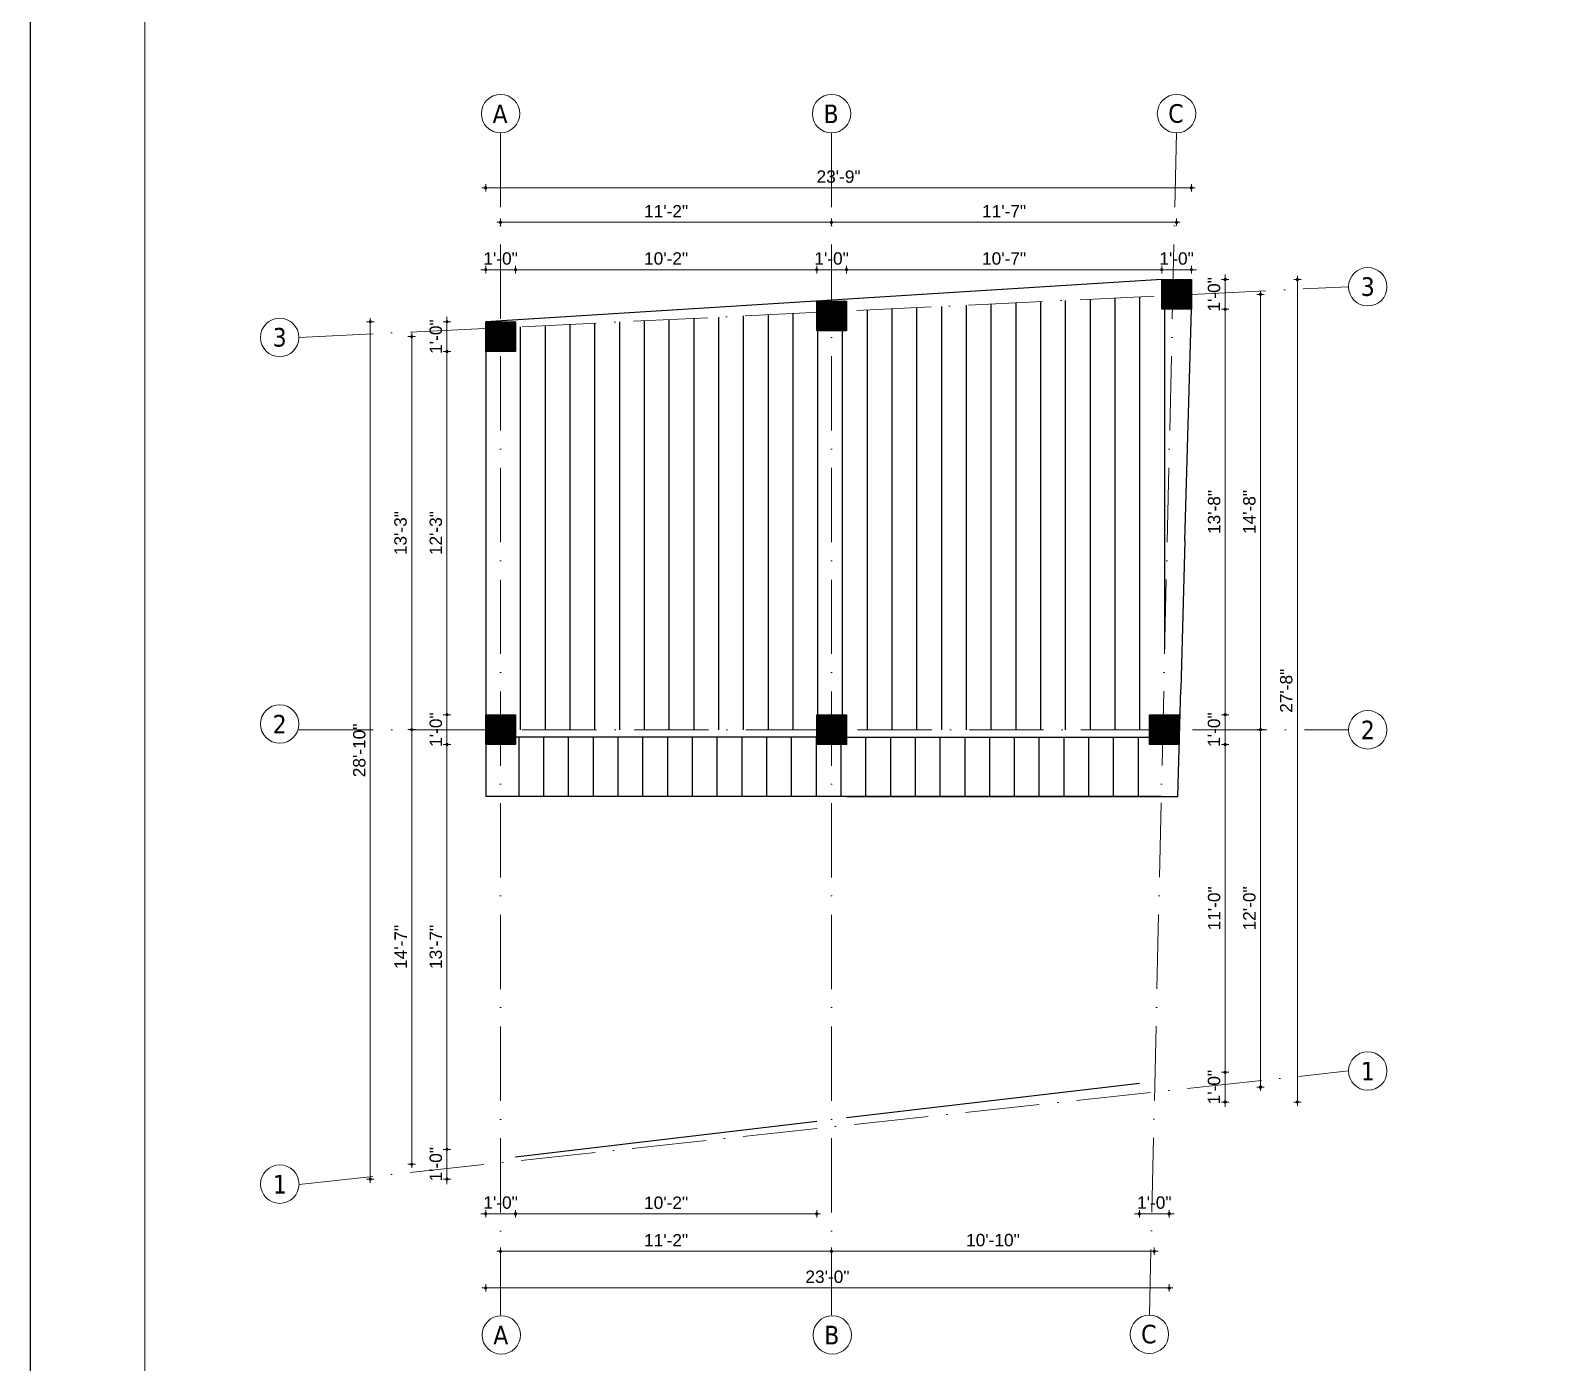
# Model space of a CAD drawing. Header units: inches. Extents: x 10143 to 23587, y -150 to 2442.
# Drawn here: x 10143 to 10752, y 818 to 1356 of the extents above; entities that cross this region are included whole.
import ezdxf

# ---------------------------------------------------------------- set-up
doc = ezdxf.new("R2010")
doc.units = ezdxf.units.IN
doc.header["$LTSCALE"] = 0.5
doc.header["$MEASUREMENT"] = 0
doc.header["$PDMODE"] = 66
doc.linetypes.add('ACAD_ISO10W100', pattern=[18, 12, -3, 0, -3])
for name, color, linetype, lineweight in [('0.13', 2, 'Continuous', 13), ('ELE1', 3, 'Continuous', 9), ('hatch', 9, 'Continuous', 0), ('TEXT', 220, 'Continuous', 9), ('Toilet', 7, 'Continuous', 25)]:
    doc.layers.add(name, color=color, linetype=linetype, lineweight=lineweight)
doc.styles.add('DIM', font='tahoma.ttf')
doc.styles.get("Standard").update_dxf_attribs({"font": 'arial.ttf'})
doc.dimstyles.new('S8', dxfattribs={"dimtxt": 5, "dimasz": 1, "dimexe": 6, "dimexo": 18, "dimgap": 1.9375, "dimtad": 1, "dimdec": 0, "dimzin": 3, "dimdsep": 46, "dimlunit": 4, "dimtxsty": 'Standard', "dimblk": 'dot 2', "dimcen": 12, "dimse1": 1, "dimse2": 1, "dimclrd": 1, "dimclre": 1, "dimclrt": 256, "dimadec": 0, "dimazin": 0, "dimtfac": 0.75, "dimtdec": 0, "dimtix": 1, "dimtmove": 1, "dimatfit": 3, "dimldrblk": 'DOT', "dimfxl": 1, "dimtolj": 1, "dimtzin": 0, "dimlwd": 9, "dimlwe": 9, "dimarcsym": 0})
pattern_1 = [(90, (-2919.386, 2284.844), (-10, 2e-15), [])]
pattern_2 = [(90, (-4e-12, -118.67), (-10, 2e-15), [])]

# ---------------------------------------------------------------- blocks, each defined once
blk = doc.blocks.new('dot1')
at = {"layer": 'hatch'}
h = blk.add_hatch(color=256, dxfattribs=at)
edge = h.paths.add_edge_path()
edge.add_arc((0, 0), 1, 0, 360)
for p, q in [((3, 0), (-3, 0)), ((0, 3), (0, -3))]:
    blk.add_line(p, q, dxfattribs=at)
blk.add_circle((0, 0), 1, dxfattribs=at)
blk = doc.blocks.new('dot 2')
at = {"layer": 'hatch', "xscale": 0.5, "yscale": 0.5, "zscale": 0.5}
blk.add_blockref('dot1', (0, 0), dxfattribs=at)
blk = doc.blocks.new('*D1125')
at = {"layer": 'Defpoints', "color": 0, "transparency": 16777216}
for p in [(10338.52, 1259.74), (10326.52, 1238.73), (10338.52, 1238.73)]:
    blk.add_point(p, dxfattribs=at)
at = {"layer": 'Toilet', "color": 1, "lineweight": 9, "transparency": 16777216}
for p, q in [((10325.52, 1259.74), (10324.52, 1259.74)), ((10326.52, 1259.74), (10338.52, 1259.74)), ((10339.52, 1259.74), (10340.52, 1259.74))]:
    blk.add_line(p, q, dxfattribs=at)
blk.add_blockref('dot 2', (10326.52, 1259.74), dxfattribs=at)
at = {"layer": 'Toilet', "color": 1, "lineweight": 9, "transparency": 16777216, "rotation": 180}
blk.add_blockref('dot 2', (10338.52, 1259.74), dxfattribs=at)
at = {"layer": 'Toilet', "transparency": 16777216, "insert": (10332.52, 1264.24), "char_height": 5, "attachment_point": 5}
blk.add_mtext('\\A1;1\'-0"', dxfattribs=at)
blk = doc.blocks.new('_Dot')
at = {"color": 0, "linetype": 'ByBlock', "lineweight": -2}
blk.add_line((-0.5, 0), (-1, 0), dxfattribs=at)
at = {"color": 0, "linetype": 'ByBlock', "const_width": 0.5}
blk.add_lwpolyline([(-0.25, 0, 1), (0.25, 0, 1)], format="xyb", close=True, dxfattribs=at)
blk = doc.blocks.new('*D1126')
at = {"layer": 'Defpoints', "color": 0, "transparency": 16777216}
for p in [(10460.14, 1259.74), (10460.14, 1247.08), (10338.52, 1238.73)]:
    blk.add_point(p, dxfattribs=at)
at = {"layer": 'Toilet', "color": 1, "lineweight": 9, "transparency": 16777216}
blk.add_line((10339.52, 1259.74), (10459.14, 1259.74), dxfattribs=at)
at = {"layer": 'Toilet', "color": 1, "lineweight": 9, "transparency": 16777216, "rotation": 180}
blk.add_blockref('dot 2', (10338.52, 1259.74), dxfattribs=at)
at = {"layer": 'Toilet', "color": 1, "lineweight": 9, "transparency": 16777216}
blk.add_blockref('dot 2', (10460.14, 1259.74), dxfattribs=at)
at = {"layer": 'Toilet', "transparency": 16777216, "insert": (10399.33, 1264.24), "char_height": 5, "attachment_point": 5}
blk.add_mtext('\\A1;10\'-2"', dxfattribs=at)
blk = doc.blocks.new('*D1127')
at = {"layer": 'Defpoints', "color": 0, "transparency": 16777216}
for p in [(10472.14, 1259.74), (10460.14, 1247.08), (10472.14, 1247.08)]:
    blk.add_point(p, dxfattribs=at)
at = {"layer": 'Toilet', "color": 1, "lineweight": 9, "transparency": 16777216}
for p, q in [((10459.14, 1259.74), (10458.14, 1259.74)), ((10460.14, 1259.74), (10472.14, 1259.74)), ((10473.14, 1259.74), (10474.14, 1259.74))]:
    blk.add_line(p, q, dxfattribs=at)
blk.add_blockref('dot 2', (10460.14, 1259.74), dxfattribs=at)
at = {"layer": 'Toilet', "color": 1, "lineweight": 9, "transparency": 16777216, "rotation": 180}
blk.add_blockref('dot 2', (10472.14, 1259.74), dxfattribs=at)
at = {"layer": 'Toilet', "transparency": 16777216, "insert": (10466.14, 1264.24), "char_height": 5, "attachment_point": 5}
blk.add_mtext('\\A1;1\'-0"', dxfattribs=at)
blk = doc.blocks.new('*D1128')
at = {"layer": 'Defpoints', "color": 0, "transparency": 16777216}
for p in [(10599.4, 1259.74), (10599.4, 1255.78), (10472.14, 1247.08)]:
    blk.add_point(p, dxfattribs=at)
at = {"layer": 'Toilet', "color": 1, "lineweight": 9, "transparency": 16777216}
blk.add_line((10473.14, 1259.74), (10598.4, 1259.74), dxfattribs=at)
at = {"layer": 'Toilet', "color": 1, "lineweight": 9, "transparency": 16777216, "rotation": 180}
blk.add_blockref('dot 2', (10472.14, 1259.74), dxfattribs=at)
at = {"layer": 'Toilet', "color": 1, "lineweight": 9, "transparency": 16777216}
blk.add_blockref('dot 2', (10599.4, 1259.74), dxfattribs=at)
at = {"layer": 'Toilet', "transparency": 16777216, "insert": (10535.77, 1264.24), "char_height": 5, "attachment_point": 5}
blk.add_mtext('\\A1;10\'-7"', dxfattribs=at)
blk = doc.blocks.new('*D1129')
at = {"layer": 'Defpoints', "color": 0, "transparency": 16777216}
for p in [(10611.4, 1259.74), (10599.4, 1255.78), (10611.4, 1255.78)]:
    blk.add_point(p, dxfattribs=at)
at = {"layer": 'Toilet', "color": 1, "lineweight": 9, "transparency": 16777216}
for p, q in [((10598.4, 1259.74), (10597.4, 1259.74)), ((10599.4, 1259.74), (10611.4, 1259.74)), ((10612.4, 1259.74), (10613.4, 1259.74))]:
    blk.add_line(p, q, dxfattribs=at)
blk.add_blockref('dot 2', (10599.4, 1259.74), dxfattribs=at)
at = {"layer": 'Toilet', "color": 1, "lineweight": 9, "transparency": 16777216, "rotation": 180}
blk.add_blockref('dot 2', (10611.4, 1259.74), dxfattribs=at)
at = {"layer": 'Toilet', "transparency": 16777216, "insert": (10605.4, 1264.24), "char_height": 5, "attachment_point": 5}
blk.add_mtext('\\A1;1\'-0"', dxfattribs=at)
blk = doc.blocks.new('*D1121')
at = {"layer": 'Defpoints', "color": 0, "transparency": 16777216}
for p in [(10611.4, 1292.81), (10611.4, 1255.78), (10326.52, 1238.73)]:
    blk.add_point(p, dxfattribs=at)
at = {"layer": 'Toilet', "color": 1, "lineweight": 9, "transparency": 16777216}
blk.add_line((10327.52, 1292.81), (10610.4, 1292.81), dxfattribs=at)
at = {"layer": 'Toilet', "color": 1, "lineweight": 9, "transparency": 16777216, "rotation": 180}
blk.add_blockref('dot 2', (10326.52, 1292.81), dxfattribs=at)
at = {"layer": 'Toilet', "color": 1, "lineweight": 9, "transparency": 16777216}
blk.add_blockref('dot 2', (10611.4, 1292.81), dxfattribs=at)
at = {"layer": 'Toilet', "transparency": 16777216, "insert": (10468.96, 1297.3), "char_height": 5, "attachment_point": 5}
blk.add_mtext('\\A1;23\'-9"', dxfattribs=at)
blk = doc.blocks.new('*D1132')
at = {"layer": 'Defpoints', "color": 0, "transparency": 16777216}
for p in [(10326.52, 892.56), (10338.52, 892.56), (10338.52, 878.56)]:
    blk.add_point(p, dxfattribs=at)
at = {"layer": 'Toilet', "color": 1, "lineweight": 9, "transparency": 16777216}
for p, q in [((10325.52, 878.56), (10324.52, 878.56)), ((10326.52, 878.56), (10338.52, 878.56)), ((10339.52, 878.56), (10340.52, 878.56))]:
    blk.add_line(p, q, dxfattribs=at)
blk.add_blockref('dot 2', (10326.52, 878.56), dxfattribs=at)
at = {"layer": 'Toilet', "color": 1, "lineweight": 9, "transparency": 16777216, "rotation": 180}
blk.add_blockref('dot 2', (10338.52, 878.56), dxfattribs=at)
at = {"layer": 'Toilet', "transparency": 16777216, "insert": (10332.52, 883.06), "char_height": 5, "attachment_point": 5}
blk.add_mtext('\\A1;1\'-0"', dxfattribs=at)
blk = doc.blocks.new('*D1134')
at = {"layer": 'Defpoints', "color": 0, "transparency": 16777216}
for p in [(10590.42, 923.69), (10602.42, 923.69), (10602.42, 878.56)]:
    blk.add_point(p, dxfattribs=at)
at = {"layer": 'Toilet', "color": 1, "lineweight": 9, "transparency": 16777216}
for p, q in [((10589.42, 878.56), (10588.42, 878.56)), ((10590.42, 878.56), (10602.42, 878.56)), ((10603.42, 878.56), (10604.42, 878.56))]:
    blk.add_line(p, q, dxfattribs=at)
blk.add_blockref('dot 2', (10590.42, 878.56), dxfattribs=at)
at = {"layer": 'Toilet', "color": 1, "lineweight": 9, "transparency": 16777216, "rotation": 180}
blk.add_blockref('dot 2', (10602.42, 878.56), dxfattribs=at)
at = {"layer": 'Toilet', "transparency": 16777216, "insert": (10596.42, 883.06), "char_height": 5, "attachment_point": 5}
blk.add_mtext('\\A1;1\'-0"', dxfattribs=at)
blk = doc.blocks.new('*D1136')
at = {"layer": 'Defpoints', "color": 0, "transparency": 16777216}
for p in [(10596.42, 923.69), (10466.14, 908.32), (10596.42, 863.44)]:
    blk.add_point(p, dxfattribs=at)
at = {"layer": 'Toilet', "color": 1, "lineweight": 9, "transparency": 16777216}
blk.add_line((10467.14, 863.44), (10595.42, 863.44), dxfattribs=at)
at = {"layer": 'Toilet', "color": 1, "lineweight": 9, "transparency": 16777216, "rotation": 180}
blk.add_blockref('dot 2', (10466.14, 863.44), dxfattribs=at)
at = {"layer": 'Toilet', "color": 1, "lineweight": 9, "transparency": 16777216}
blk.add_blockref('dot 2', (10596.42, 863.44), dxfattribs=at)
at = {"layer": 'Toilet', "transparency": 16777216, "insert": (10531.28, 867.93), "char_height": 5, "attachment_point": 5}
blk.add_mtext('\\A1;10\'-10"', dxfattribs=at)
blk = doc.blocks.new('*D1122')
at = {"layer": 'Defpoints', "color": 0, "transparency": 16777216}
for p in [(10602.42, 923.69), (10326.52, 892.56), (10602.42, 848.63)]:
    blk.add_point(p, dxfattribs=at)
at = {"layer": 'Toilet', "color": 1, "lineweight": 9, "transparency": 16777216}
blk.add_line((10327.52, 848.63), (10601.42, 848.63), dxfattribs=at)
at = {"layer": 'Toilet', "color": 1, "lineweight": 9, "transparency": 16777216, "rotation": 180}
blk.add_blockref('dot 2', (10326.52, 848.63), dxfattribs=at)
at = {"layer": 'Toilet', "color": 1, "lineweight": 9, "transparency": 16777216}
blk.add_blockref('dot 2', (10602.42, 848.63), dxfattribs=at)
at = {"layer": 'Toilet', "transparency": 16777216, "insert": (10464.47, 853.12), "char_height": 5, "attachment_point": 5}
blk.add_mtext('\\A1;23\'-0"', dxfattribs=at)
blk = doc.blocks.new('*D1137')
at = {"layer": 'Defpoints', "color": 0, "transparency": 16777216}
for p in [(10602.42, 935.69), (10625.03, 935.69), (10602.42, 923.69)]:
    blk.add_point(p, dxfattribs=at)
at = {"layer": 'Toilet', "color": 1, "lineweight": 9, "transparency": 16777216}
for p, q in [((10625.03, 936.69), (10625.03, 937.69)), ((10625.03, 923.69), (10625.03, 935.69)), ((10625.03, 922.69), (10625.03, 921.69))]:
    blk.add_line(p, q, dxfattribs=at)
for p, rotation in [((10625.03, 935.69), 270), ((10625.03, 923.69), 90)]:
    blk.add_blockref('dot 2', p, dxfattribs=dict(at, rotation=rotation))
at = {"layer": 'Toilet', "transparency": 16777216, "insert": (10620.54, 929.69), "char_height": 5, "attachment_point": 5, "rotation": 90}
blk.add_mtext('\\A1;1\'-0"', dxfattribs=at)
blk = doc.blocks.new('*D1139')
at = {"layer": 'Defpoints', "color": 0, "transparency": 16777216}
for p in [(10606.47, 1080.05), (10625.03, 1080.05), (10606.47, 1068.05)]:
    blk.add_point(p, dxfattribs=at)
at = {"layer": 'Toilet', "color": 1, "lineweight": 9, "transparency": 16777216}
for p, q in [((10625.03, 1081.05), (10625.03, 1082.05)), ((10625.03, 1068.05), (10625.03, 1080.05)), ((10625.03, 1067.05), (10625.03, 1066.05))]:
    blk.add_line(p, q, dxfattribs=at)
for p, rotation in [((10625.03, 1080.05), 270), ((10625.03, 1068.05), 90)]:
    blk.add_blockref('dot 2', p, dxfattribs=dict(at, rotation=rotation))
at = {"layer": 'Toilet', "transparency": 16777216, "insert": (10620.54, 1074.05), "char_height": 5, "attachment_point": 5, "rotation": 90}
blk.add_mtext('\\A1;1\'-0"', dxfattribs=at)
blk = doc.blocks.new('*D1141')
at = {"layer": 'Defpoints', "color": 0, "transparency": 16777216}
for p in [(10611.4, 1255.78), (10625.03, 1255.78), (10611.4, 1243.78)]:
    blk.add_point(p, dxfattribs=at)
at = {"layer": 'Toilet', "color": 1, "lineweight": 9, "transparency": 16777216}
for p, q in [((10625.03, 1256.78), (10625.03, 1257.78)), ((10625.03, 1243.78), (10625.03, 1255.78)), ((10625.03, 1242.78), (10625.03, 1241.78))]:
    blk.add_line(p, q, dxfattribs=at)
for p, rotation in [((10625.03, 1255.78), 270), ((10625.03, 1243.78), 90)]:
    blk.add_blockref('dot 2', p, dxfattribs=dict(at, rotation=rotation))
at = {"layer": 'Toilet', "transparency": 16777216, "insert": (10620.54, 1249.78), "char_height": 5, "attachment_point": 5, "rotation": 90}
blk.add_mtext('\\A1;1\'-0"', dxfattribs=at)
blk = doc.blocks.new('*D1142')
at = {"layer": 'Defpoints', "color": 0, "transparency": 16777216}
for p in [(10611.4, 1249.78), (10606.47, 1074.05), (10639.31, 1074.05)]:
    blk.add_point(p, dxfattribs=at)
at = {"layer": 'Toilet', "color": 1, "lineweight": 9, "transparency": 16777216}
blk.add_line((10639.31, 1248.78), (10639.31, 1075.05), dxfattribs=at)
for p, rotation in [((10639.31, 1249.78), 90), ((10639.31, 1074.05), 270)]:
    blk.add_blockref('dot 2', p, dxfattribs=dict(at, rotation=rotation))
at = {"layer": 'Toilet', "transparency": 16777216, "insert": (10634.82, 1161.91), "char_height": 5, "attachment_point": 5, "rotation": 90}
blk.add_mtext('\\A1;14\'-8"', dxfattribs=at)
blk = doc.blocks.new('*D1143')
at = {"layer": 'Defpoints', "color": 0, "transparency": 16777216}
for p in [(10606.47, 1074.05), (10602.42, 929.69), (10639.31, 929.69)]:
    blk.add_point(p, dxfattribs=at)
at = {"layer": 'Toilet', "color": 1, "lineweight": 9, "transparency": 16777216}
blk.add_line((10639.31, 1073.05), (10639.31, 930.69), dxfattribs=at)
for p, rotation in [((10639.31, 1074.05), 90), ((10639.31, 929.69), 270)]:
    blk.add_blockref('dot 2', p, dxfattribs=dict(at, rotation=rotation))
at = {"layer": 'Toilet', "transparency": 16777216, "insert": (10634.82, 1001.87), "char_height": 5, "attachment_point": 5, "rotation": 90}
blk.add_mtext('\\A1;12\'-0"', dxfattribs=at)
blk = doc.blocks.new('*D1123')
at = {"layer": 'Defpoints', "color": 0, "transparency": 16777216}
for p in [(10611.4, 1255.78), (10654.19, 1255.78), (10602.42, 923.69)]:
    blk.add_point(p, dxfattribs=at)
at = {"layer": 'Toilet', "color": 1, "lineweight": 9, "transparency": 16777216}
blk.add_line((10654.19, 924.69), (10654.19, 1254.78), dxfattribs=at)
for p, rotation in [((10654.19, 1255.78), 90), ((10654.19, 923.69), 270)]:
    blk.add_blockref('dot 2', p, dxfattribs=dict(at, rotation=rotation))
at = {"layer": 'Toilet', "transparency": 16777216, "insert": (10649.7, 1089.73), "char_height": 5, "attachment_point": 5, "rotation": 90}
blk.add_mtext('\\A1;27\'-8"', dxfattribs=at)
blk = doc.blocks.new('*D1144')
at = {"layer": 'Defpoints', "color": 0, "transparency": 16777216}
for p in [(10326.52, 1238.73), (10310.89, 1226.73), (10326.52, 1226.73)]:
    blk.add_point(p, dxfattribs=at)
at = {"layer": 'Toilet', "color": 1, "lineweight": 9, "transparency": 16777216}
for p, q in [((10310.89, 1239.73), (10310.89, 1240.73)), ((10310.89, 1238.73), (10310.89, 1226.73)), ((10310.89, 1225.73), (10310.89, 1224.73))]:
    blk.add_line(p, q, dxfattribs=at)
for p, rotation in [((10310.89, 1238.73), 270), ((10310.89, 1226.73), 90)]:
    blk.add_blockref('dot 2', p, dxfattribs=dict(at, rotation=rotation))
at = {"layer": 'Toilet', "transparency": 16777216, "insert": (10306.4, 1232.73), "char_height": 5, "attachment_point": 5, "rotation": 90}
blk.add_mtext('\\A1;1\'-0"', dxfattribs=at)
blk = doc.blocks.new('*D1145')
at = {"layer": 'Defpoints', "color": 0, "transparency": 16777216}
for p in [(10326.52, 1226.73), (10310.89, 1080.05), (10326.52, 1080.05)]:
    blk.add_point(p, dxfattribs=at)
at = {"layer": 'Toilet', "color": 1, "lineweight": 9, "transparency": 16777216}
blk.add_line((10310.89, 1225.73), (10310.89, 1081.05), dxfattribs=at)
for p, rotation in [((10310.89, 1226.73), 90), ((10310.89, 1080.05), 270)]:
    blk.add_blockref('dot 2', p, dxfattribs=dict(at, rotation=rotation))
at = {"layer": 'Toilet', "transparency": 16777216, "insert": (10306.4, 1153.39), "char_height": 5, "attachment_point": 5, "rotation": 90}
blk.add_mtext('\\A1;12\'-3"', dxfattribs=at)
blk = doc.blocks.new('*D1146')
at = {"layer": 'Defpoints', "color": 0, "transparency": 16777216}
for p in [(10326.52, 1080.05), (10310.89, 1068.05), (10326.52, 1068.05)]:
    blk.add_point(p, dxfattribs=at)
at = {"layer": 'Toilet', "color": 1, "lineweight": 9, "transparency": 16777216}
for p, q in [((10310.89, 1081.05), (10310.89, 1082.05)), ((10310.89, 1080.05), (10310.89, 1068.05)), ((10310.89, 1067.05), (10310.89, 1066.05))]:
    blk.add_line(p, q, dxfattribs=at)
for p, rotation in [((10310.89, 1080.05), 270), ((10310.89, 1068.05), 90)]:
    blk.add_blockref('dot 2', p, dxfattribs=dict(at, rotation=rotation))
at = {"layer": 'Toilet', "transparency": 16777216, "insert": (10306.4, 1074.05), "char_height": 5, "attachment_point": 5, "rotation": 90}
blk.add_mtext('\\A1;1\'-0"', dxfattribs=at)
blk = doc.blocks.new('*D1147')
at = {"layer": 'Defpoints', "color": 0, "transparency": 16777216}
for p in [(10326.52, 1068.05), (10310.89, 904.56), (10326.52, 904.56)]:
    blk.add_point(p, dxfattribs=at)
at = {"layer": 'Toilet', "color": 1, "lineweight": 9, "transparency": 16777216}
blk.add_line((10310.89, 1067.05), (10310.89, 905.56), dxfattribs=at)
for p, rotation in [((10310.89, 1068.05), 90), ((10310.89, 904.56), 270)]:
    blk.add_blockref('dot 2', p, dxfattribs=dict(at, rotation=rotation))
at = {"layer": 'Toilet', "transparency": 16777216, "insert": (10306.4, 986.3), "char_height": 5, "attachment_point": 5, "rotation": 90}
blk.add_mtext('\\A1;13\'-7"', dxfattribs=at)
blk = doc.blocks.new('*D1148')
at = {"layer": 'Defpoints', "color": 0, "transparency": 16777216}
for p in [(10326.52, 904.56), (10310.89, 892.56), (10326.52, 892.56)]:
    blk.add_point(p, dxfattribs=at)
at = {"layer": 'Toilet', "color": 1, "lineweight": 9, "transparency": 16777216}
for p, q in [((10310.89, 905.56), (10310.89, 906.56)), ((10310.89, 904.56), (10310.89, 892.56)), ((10310.89, 891.56), (10310.89, 890.56))]:
    blk.add_line(p, q, dxfattribs=at)
for p, rotation in [((10310.89, 904.56), 270), ((10310.89, 892.56), 90)]:
    blk.add_blockref('dot 2', p, dxfattribs=dict(at, rotation=rotation))
at = {"layer": 'Toilet', "transparency": 16777216, "insert": (10306.4, 898.56), "char_height": 5, "attachment_point": 5, "rotation": 90}
blk.add_mtext('\\A1;1\'-0"', dxfattribs=at)
blk = doc.blocks.new('*D1149')
at = {"layer": 'Defpoints', "color": 0, "transparency": 16777216}
for p in [(10326.52, 1232.73), (10296.65, 1074.05), (10326.52, 1074.05)]:
    blk.add_point(p, dxfattribs=at)
at = {"layer": 'Toilet', "color": 1, "lineweight": 9, "transparency": 16777216}
blk.add_line((10296.65, 1231.73), (10296.65, 1075.05), dxfattribs=at)
for p, rotation in [((10296.65, 1232.73), 90), ((10296.65, 1074.05), 270)]:
    blk.add_blockref('dot 2', p, dxfattribs=dict(at, rotation=rotation))
at = {"layer": 'Toilet', "transparency": 16777216, "insert": (10292.15, 1153.39), "char_height": 5, "attachment_point": 5, "rotation": 90}
blk.add_mtext('\\A1;13\'-3"', dxfattribs=at)
blk = doc.blocks.new('*D1150')
at = {"layer": 'Defpoints', "color": 0, "transparency": 16777216}
for p in [(10326.52, 1074.05), (10296.65, 898.56), (10326.52, 898.56)]:
    blk.add_point(p, dxfattribs=at)
at = {"layer": 'Toilet', "color": 1, "lineweight": 9, "transparency": 16777216}
blk.add_line((10296.65, 1073.05), (10296.65, 899.56), dxfattribs=at)
for p, rotation in [((10296.65, 1074.05), 90), ((10296.65, 898.56), 270)]:
    blk.add_blockref('dot 2', p, dxfattribs=dict(at, rotation=rotation))
at = {"layer": 'Toilet', "transparency": 16777216, "insert": (10292.2, 986.3), "char_height": 5, "attachment_point": 5, "rotation": 90}
blk.add_mtext('\\A1;14\'-7"', dxfattribs=at)

msp = doc.modelspace()

# ---------------------------------------------------------------- hatches: boundary and pattern name
at = {"layer": 'Toilet'}
h = msp.add_hatch(dxfattribs=at)
h.set_pattern_fill('ANSI31', color=256, angle=90)
h.set_pattern_definition([(135, (10585.37165, -2493.58734), (-0.0883883476, -0.0883883476), [])])
h.paths.add_polyline_path([(10611.4, 1255.78), (10599.4, 1255.78), (10599.4, 1255.78), (10599.4, 1243.78), (10611.4, 1243.78)])
h = msp.add_hatch(dxfattribs=at)
h.set_pattern_fill('ANSI31', color=256, angle=90)
h.set_pattern_definition([(135, (10446.11876, -2502.28945), (-0.0883883476, -0.0883883476), [])])
h.paths.add_polyline_path([(10472.14, 1247.08), (10460.15, 1247.08), (10460.14, 1247.08), (10460.14, 1235.08), (10472.14, 1235.08)])
h = msp.add_hatch(dxfattribs=at)
h.set_pattern_fill('ANSI31', color=256, scale=80, angle=45, style=0)
h.set_pattern_definition(pattern_1)
h.paths.add_polyline_path([(10603.76, 1243.78), (10599.4, 1243.78), (10599.4, 1249.2), (10472.14, 1243.06), (10472.14, 1235.08), (10466.14, 1235.08), (10466.14, 1080.05), (10472.14, 1080.05), (10472.14, 1073.97), (10594.47, 1073.97), (10594.47, 1080.05), (10600.01, 1080.05)])
h = msp.add_hatch(dxfattribs=at)
h.set_pattern_fill('ANSI31', color=256, angle=90)
h.set_pattern_definition([(135, (10312.4968, -2510.63963), (-0.0883883476, -0.0883883476), [])])
h.paths.add_polyline_path([(10338.52, 1238.73), (10326.52, 1238.73), (10326.52, 1238.73), (10326.52, 1226.73), (10338.52, 1226.73)])
h = msp.add_hatch(dxfattribs=at)
h.set_pattern_fill('ANSI31', color=256, scale=80, angle=45, style=0)
h.set_pattern_definition(pattern_1)
h.paths.add_polyline_path([(10466.14, 1235.08), (10460.14, 1235.08), (10460.14, 1242.48), (10338.52, 1236.6), (10338.52, 1226.73), (10332.52, 1226.73), (10332.52, 1080.05), (10338.52, 1080.05), (10338.52, 1073.97), (10460.14, 1073.97), (10460.14, 1080.05), (10466.14, 1080.05)])
h = msp.add_hatch(dxfattribs=at)
h.set_pattern_fill('ANSI31', color=256, angle=90)
h.set_pattern_definition([(135, (10312.4968, -2669.32189), (-0.0883883476, -0.0883883476), [])])
h.paths.add_polyline_path([(10338.52, 1080.05), (10326.52, 1080.05), (10326.52, 1080.05), (10326.52, 1068.05), (10338.52, 1068.05)])
h = msp.add_hatch(dxfattribs=at)
h.set_pattern_fill('ANSI31', color=256, angle=90)
h.set_pattern_definition([(135, (10446.11876, -2669.32189), (-0.0883883476, -0.0883883476), [])])
h.paths.add_polyline_path([(10472.14, 1080.05), (10460.15, 1080.05), (10460.14, 1080.05), (10460.14, 1068.05), (10472.14, 1068.05)])
h = msp.add_hatch(dxfattribs=at)
h.set_pattern_fill('ANSI31', color=256, angle=90)
h.set_pattern_definition([(135, (10580.44467, -2669.32189), (-0.0883883476, -0.0883883476), [])])
h.paths.add_polyline_path([(10606.47, 1080.05), (10594.47, 1080.05), (10594.47, 1080.05), (10594.47, 1068.05), (10606.47, 1068.05)])
h = msp.add_hatch(dxfattribs=at)
h.set_pattern_fill('ANSI31', color=256, scale=80, angle=45, style=0)
h.set_pattern_definition(pattern_2)
h.paths.add_polyline_path([(10466.14, 1068.05), (10460.14, 1068.05), (10460.14, 1071.05), (10338.52, 1071.05), (10338.52, 1068.05), (10332.52, 1068.05), (10332.52, 1047.05), (10466.14, 1047.05)])
h = msp.add_hatch(dxfattribs=at)
h.set_pattern_fill('ANSI31', color=256, scale=80, angle=45, style=0)
h.set_pattern_definition(pattern_2)
h.paths.add_polyline_path([(10599.73, 1068.05), (10594.47, 1068.05), (10594.47, 1071.05), (10472.14, 1071.05), (10472.14, 1068.05), (10466.14, 1068.05), (10466.14, 1047.05), (10599.25, 1047.05)])

# ---------------------------------------------------------------- linework, layer by layer
at = {"layer": '0.13', "color": 0, "ltscale": 0.5}
for p, q in [((10460.14, 1080.05), (10460.14, 1076.05)), ((10472.14, 1080.05), (10472.14, 1076.05))]:
    msp.add_line(p, q, dxfattribs=at)
at = {"layer": 'Defpoints'}
msp.add_lwpolyline([(13320.24, 2097.54), (10142.64, 2097.54), (10142.64, -150.43), (13320.24, -150.43)], close=True, dxfattribs=at)
at = {"layer": 'ELE1'}
msp.add_lwpolyline([(10188.96, 2051.22), (13273.92, 2051.22), (13273.92, -104.11), (10188.96, -104.11)], close=True, dxfattribs=at)
at = {"layer": 'TEXT', "linetype": 'ACAD_ISO10W100', "ltscale": 5}
for p, q in [((10332.52, 1314.99), (10332.52, 837.62)), ((10466.14, 1314.99), (10466.14, 837.62)), ((10605.4, 1314.99), (10594.45, 837.62)), ((10251.1, 1232.38), (10674.83, 1252.85)), ((10251.1, 1073.97), (10674.83, 1073.97)), ((10251.15, 890.41), (10674.83, 936.22))]:
    msp.add_line(p, q, dxfattribs=at)
at = {"layer": 'TEXT', "ltscale": 0.5}
for centre in [(10332.52, 1322.75), (10466.14, 1322.75), (10605.4, 1322.75), (10682.59, 1252.85), (10243.34, 1232.38), (10243.34, 1076.31), (10682.59, 1073.97), (10682.59, 936.22), (10243.39, 890.54), (10332.81, 829.65), (10466.43, 829.65), (10594.45, 829.91)]:
    msp.add_circle(centre, 7.76, dxfattribs=at)
at = {"layer": 'Toilet'}
for p, q in [((10599.4, 1255.78), (10326.52, 1238.73)), ((10326.52, 1238.73), (10326.52, 1080.05)), ((10608.78, 1150.32), (10611.4, 1243.78)), ((10608.78, 1150.32), (10607.1, 1090.32)), ((10605.88, 1047.05), (10607.1, 1090.32)), ((10326.52, 1080.05), (10338.52, 1080.05)), ((10326.52, 1068.05), (10326.52, 1080.05)), ((10326.52, 1080.05), (10326.52, 1047.05)), ((10338.52, 1080.05), (10338.52, 1068.05)), ((10338.52, 1068.05), (10326.52, 1068.05)), ((10460.14, 1071.05), (10338.52, 1071.05)), ((10472.14, 1071.05), (10594.47, 1071.05)), ((10599.25, 1047.05), (10326.52, 1047.05)), ((10472.14, 1047.05), (10605.88, 1047.05)), ((10472.14, 917.38), (10590.42, 931.33)), ((10338.52, 901.62), (10460.14, 915.96))]:
    msp.add_line(p, q, dxfattribs=at)
for points in [[(10599.4, 1243.78), (10599.4, 1255.78), (10611.4, 1255.78), (10611.4, 1243.78)], [(10599.4, 1255.78), (10611.4, 1255.78), (10611.4, 1243.78), (10599.4, 1243.78)], [(10460.14, 1235.08), (10460.14, 1247.08), (10472.14, 1247.08), (10472.14, 1235.08)], [(10460.14, 1247.08), (10472.14, 1247.08), (10472.14, 1235.08), (10460.14, 1235.08)], [(10326.52, 1226.73), (10326.52, 1238.73), (10338.52, 1238.73), (10338.52, 1226.73)], [(10326.52, 1068.05), (10326.52, 1080.05), (10338.52, 1080.05), (10338.52, 1068.05)], [(10460.14, 1068.05), (10460.14, 1080.05), (10472.14, 1080.05), (10472.14, 1068.05)], [(10460.14, 1080.05), (10472.14, 1080.05), (10472.14, 1068.05), (10460.14, 1068.05)], [(10594.47, 1068.05), (10594.47, 1080.05), (10606.47, 1080.05), (10606.47, 1068.05)], [(10594.47, 1080.05), (10606.47, 1080.05), (10606.47, 1068.05), (10594.47, 1068.05)]]:
    msp.add_lwpolyline(points, close=True, dxfattribs=at)

# ---------------------------------------------------------------- texts
at = {"layer": 'TEXT', "ltscale": 0.5, "char_height": 7.5, "width": 853.3078, "attachment_point": 9, "style": 'DIM'}
for s, insert in [('A', (10335.35, 1318.94)), ('B', (10468.97, 1318.94)), ('C', (10608.22, 1318.94)), ('3', (10685.42, 1249.03)), ('3', (10246.16, 1228.57)), ('2', (10246.16, 1072.49)), ('2', (10685.42, 1070.16)), ('1', (10685.42, 932.41)), ('1', (10246.21, 886.73)), ('A', (10335.63, 825.84)), ('B', (10469.25, 825.84)), ('C', (10597.27, 826.1))]:
    msp.add_mtext(s, dxfattribs=dict(at, insert=insert))

# ---------------------------------------------------------------- dimensions: what is measured, and where the dimension line sits
at = {"layer": 'Toilet'}
for base, p1, p2, picture, middle in [((10611.4, 1292.81), (10326.52, 1238.73), (10611.4, 1255.78), '*D1121', (10468.96, 1297.3)), ((10602.42, 848.63), (10326.52, 892.56), (10602.42, 923.69), '*D1122', (10464.47, 853.12)), ((10596.42, 863.44), (10466.14, 908.32), (10596.42, 923.69), '*D1136', (10531.28, 867.93)), ((10602.42, 878.56), (10590.42, 923.69), (10602.42, 923.69), '*D1134', (10596.42, 883.06)), ((10338.52, 878.56), (10326.52, 892.56), (10338.52, 892.56), '*D1132', (10332.52, 883.06))]:
    dim = msp.add_linear_dim(base=base, p1=p1, p2=p2, dimstyle='S8', override={"dimfxl": 2, "dimfxlon": 1, "dimarcsym": 1}, dxfattribs=at)
    dim.commit()
    dim.dimension.update_dxf_attribs({"geometry": picture, "text_midpoint": middle})
for base, p1, p2 in [((10466.14, 1278.9), (10332.52, 1238.73), (10466.14, 1247.08)), ((10605.4, 1278.9), (10466.14, 1247.08), (10605.4, 1255.78)), ((10466.14, 863.44), (10332.52, 892.56), (10466.14, 908.32)), ((10460.14, 878.56), (10338.52, 892.56), (10460.14, 908.32))]:
    msp.add_linear_dim(base=base, p1=p1, p2=p2, dimstyle='S8', override={"dimfxl": 2, "dimfxlon": 1, "dimarcsym": 1}, dxfattribs=at).render()
dim = msp.add_aligned_dim(p1=(10326.52, 1238.73), p2=(10338.52, 1238.73), distance=21.01, dimstyle='S8', override={"dimfxl": 2, "dimfxlon": 1, "dimarcsym": 1}, dxfattribs=at)
dim.commit()
dim.dimension.update_dxf_attribs({"geometry": '*D1125', "text_midpoint": (10332.52, 1264.24)})
for base, p1, p2, angle, picture, middle in [((10460.14, 1259.74), (10338.52, 1238.73), (10460.14, 1247.08), 180, '*D1126', (10399.33, 1264.24)), ((10472.14, 1259.74), (10460.14, 1247.08), (10472.14, 1247.08), 180, '*D1127', (10466.14, 1264.24)), ((10599.4, 1259.74), (10472.14, 1247.08), (10599.4, 1255.78), 180, '*D1128', (10535.77, 1264.24)), ((10611.4, 1259.74), (10599.4, 1255.78), (10611.4, 1255.78), 180, '*D1129', (10605.4, 1264.24)), ((10654.19, 1255.78), (10602.42, 923.69), (10611.4, 1255.78), 90, '*D1123', (10649.7, 1089.73)), ((10625.03, 1255.78), (10611.4, 1243.78), (10611.4, 1255.78), 90, '*D1141', (10620.54, 1249.78)), ((10639.31, 1074.05), (10611.4, 1249.78), (10606.47, 1074.05), 90, '*D1142', (10634.82, 1161.91)), ((10310.89, 1226.73), (10326.52, 1238.73), (10326.52, 1226.73), 90, '*D1144', (10306.4, 1232.73)), ((10296.65, 1074.05), (10326.52, 1232.73), (10326.52, 1074.05), 90, '*D1149', (10292.15, 1153.39)), ((10310.89, 1080.05), (10326.52, 1226.73), (10326.52, 1080.05), 90, '*D1145', (10306.4, 1153.39)), ((10310.89, 1068.05), (10326.52, 1080.05), (10326.52, 1068.05), 90, '*D1146', (10306.4, 1074.05)), ((10625.03, 1080.05), (10606.47, 1068.05), (10606.47, 1080.05), 90, '*D1139', (10620.54, 1074.05)), ((10296.65, 898.56), (10326.52, 1074.05), (10326.52, 898.56), 90, '*D1150', (10292.2, 986.3)), ((10639.31, 929.69), (10606.47, 1074.05), (10602.42, 929.69), 90, '*D1143', (10634.82, 1001.87)), ((10310.89, 904.56), (10326.52, 1068.05), (10326.52, 904.56), 90, '*D1147', (10306.4, 986.3)), ((10625.03, 935.69), (10602.42, 923.69), (10602.42, 935.69), 90, '*D1137', (10620.54, 929.69)), ((10310.89, 892.56), (10326.52, 904.56), (10326.52, 892.56), 90, '*D1148', (10306.4, 898.56))]:
    dim = msp.add_linear_dim(base=base, p1=p1, p2=p2, angle=angle, dimstyle='S8', override={"dimfxl": 2, "dimfxlon": 1, "dimarcsym": 1}, dxfattribs=at)
    dim.commit()
    dim.dimension.update_dxf_attribs({"geometry": picture, "text_midpoint": middle})
for base, p1, p2 in [((10625.03, 1243.78), (10606.47, 1080.05), (10611.4, 1243.78)), ((10279.94, 1238.73), (10326.52, 892.56), (10326.52, 1238.73)), ((10625.03, 1068.05), (10602.42, 935.69), (10606.47, 1068.05))]:
    msp.add_linear_dim(base=base, p1=p1, p2=p2, angle=90, dimstyle='S8', override={"dimfxl": 2, "dimfxlon": 1, "dimarcsym": 1}, dxfattribs=at).render()

doc.saveas('drawing.dxf')
